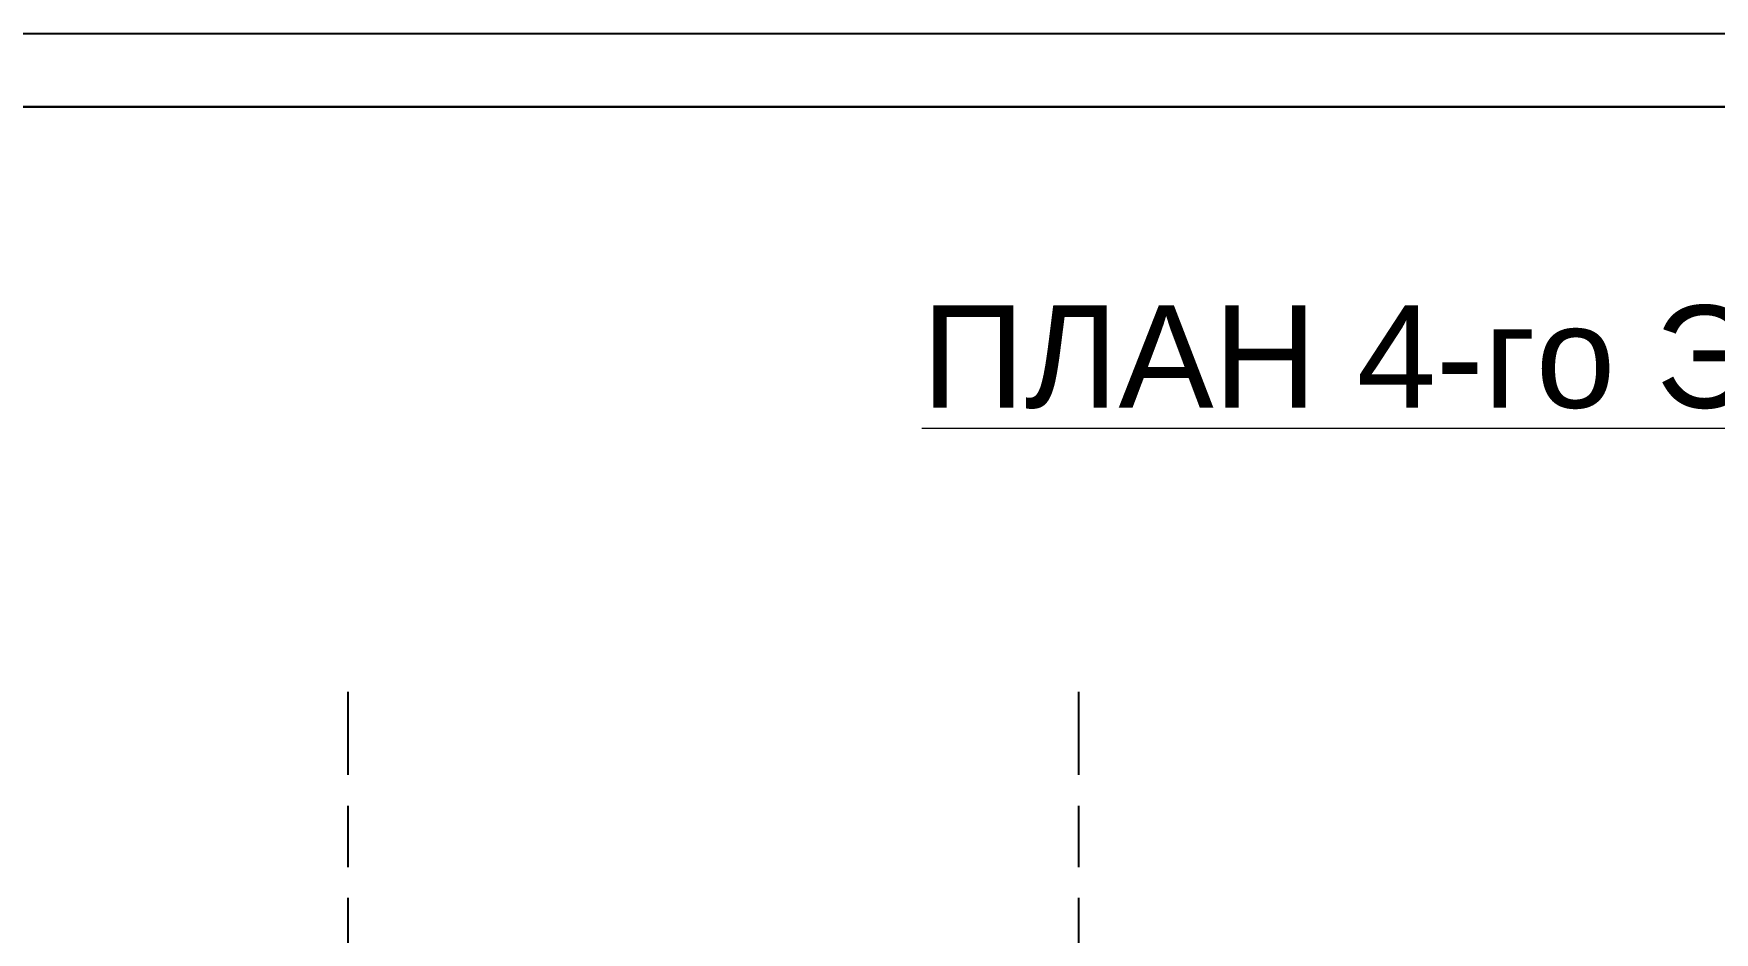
# Model space of a CAD drawing. Header units: inches. Extents: x 2870606 to 3671143, y -733551 to -473558.
# Drawn here: x 3395694 to 3407193, y -498048 to -491903 of the extents above; entities that cross this region are included whole.
import ezdxf

# ---------------------------------------------------------------- set-up
doc = ezdxf.new("R2010")
doc.units = ezdxf.units.IN
doc.header["$MEASUREMENT"] = 0
doc.linetypes.add('ACAD_ISO08W100', pattern=[36, 24, -3, 6, -3])
doc.layers.add('01', color=7, linetype='Continuous')
doc.styles.add('ira', font='arial.ttf', dxfattribs={"height": 3})

msp = doc.modelspace()

# ---------------------------------------------------------------- linework, layer by layer
at = {"color": 252, "linetype": 'ACAD_ISO08W100', "ltscale": 70}
for p, q in [((3397845.37, -524692.02), (3397845.37, -496403.85)), ((3402845.37, -524692.02), (3402845.37, -496403.85))]:
    msp.add_line(p, q, dxfattribs=at)
msp.add_lwpolyline([(3369143.15, -545903.23), (3369143.15, -491903.23), (3444143.15, -491903.23), (3444143.15, -545903.23)], close=True)
at = {"lineweight": 30}
msp.add_lwpolyline([(3371143.15, -545403.23), (3371143.15, -492403.23), (3443643.15, -492403.23), (3443643.15, -545403.23)], close=True, dxfattribs=at)

# ---------------------------------------------------------------- texts
at = {"layer": '01', "lineweight": 20, "style": 'ira'}
msp.add_text('%%UПЛАН 4-го ЭТАЖА на отм. 11.250', height=700, dxfattribs=at).set_placement((3401771.31, -494461.5))

doc.saveas('drawing.dxf')
